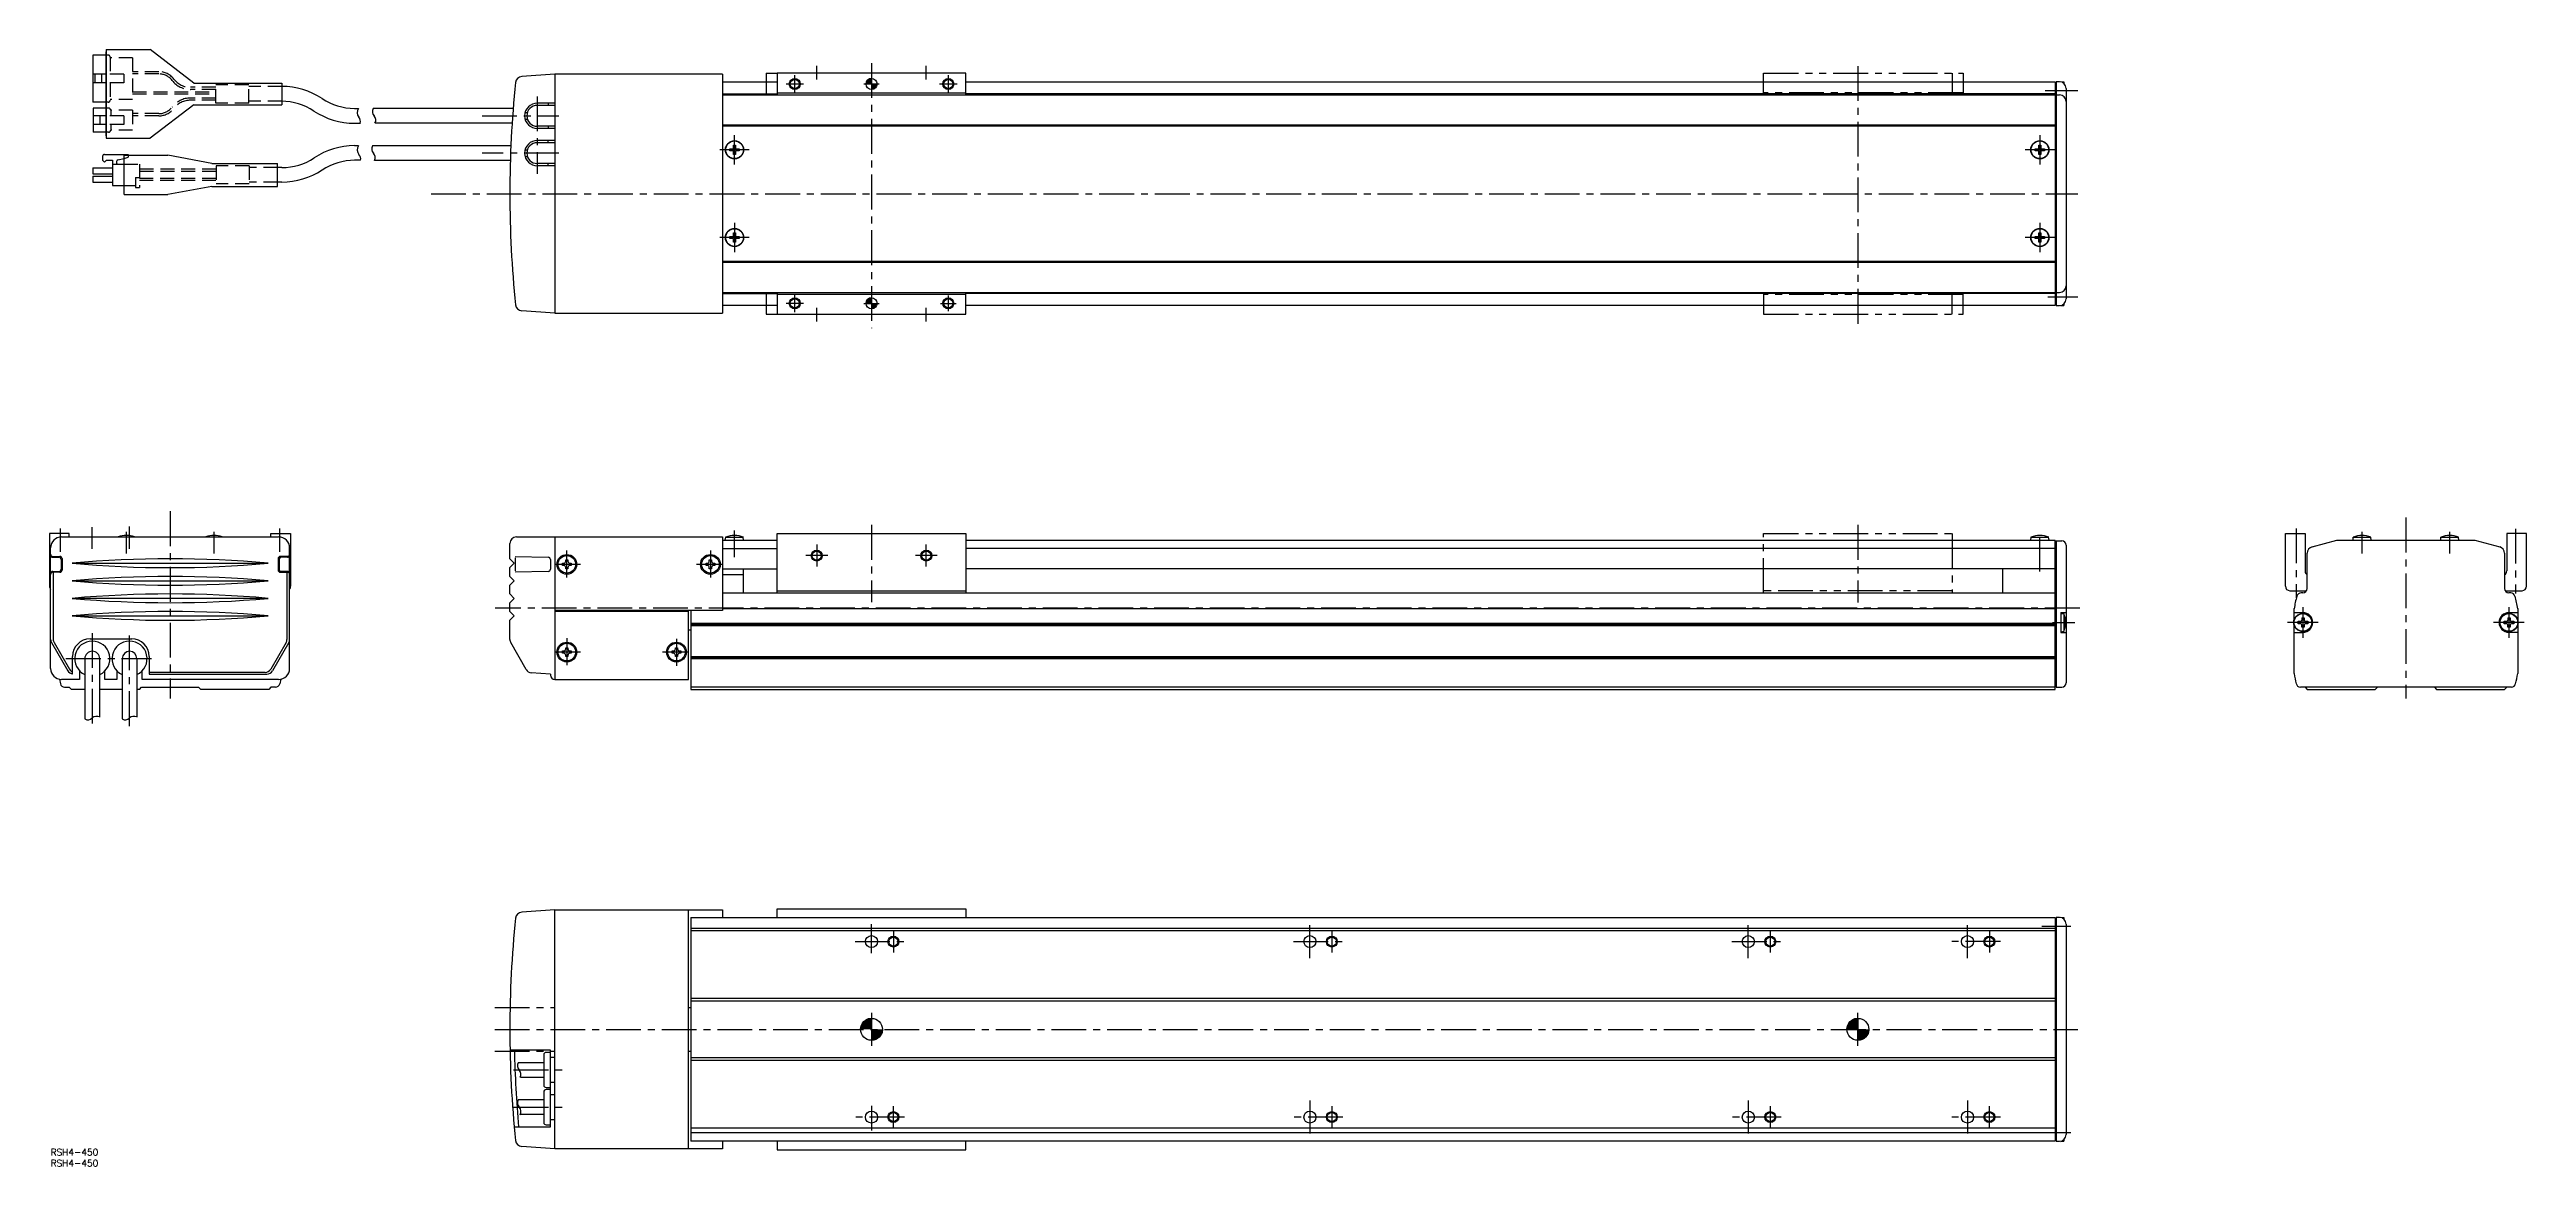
# Model space of a CAD drawing. Extents: x 0 to 1130, y -8 to 501.
import ezdxf

# ---------------------------------------------------------------- set-up
doc = ezdxf.new("R2010")
doc.units = 0
doc.header["$LTSCALE"] = 0.5
for name, pattern in [('CENTER', [50.8, 31.75, -6.35, 6.35, -6.35]), ('DASHED', [19.05, 12.7, -6.35]), ('PHANTOM', [63.5, 31.75, -6.35, 6.35, -6.35, 6.35, -6.35])]:
    doc.linetypes.add(name, pattern=pattern)
for name, color, linetype in [('MSM_CENTER', 1, 'CENTER'), ('MSM_CONTINUOUS', 7, 'CONTINUOUS'), ('MSM_DASHED', 4, 'DASHED'), ('MSM_IMAGINARY', 6, 'PHANTOM'), ('MSM_NARROW', 5, 'CONTINUOUS'), ('MSM_PART_NUMBER', 7, 'CONTINUOUS')]:
    doc.layers.add(name, color=color, linetype=linetype)
doc.styles.get("Standard").update_dxf_attribs({"font": 'txt.shx', "height": 3, "bigfont": 'bigfont.shx'})

# ---------------------------------------------------------------- blocks, each defined once
blk = doc.blocks.new('*U1')
at = {"layer": 'MSM_PART_NUMBER'}
blk.add_text('RSH4-450', height=3, dxfattribs=at).set_placement((0, -3))
blk = doc.blocks.new('*U2')
at = {"layer": 'MSM_PART_NUMBER'}
blk.add_text('RSH4-450', height=3, dxfattribs=at).set_placement((0, -8))
blk = doc.blocks.new('*U10')
at = {"layer": 'MSM_CONTINUOUS', "linetype": 'CONTINUOUS'}
for p, q in [((372.2, 486.5), (372, 485.5)), ((372.7, 487.3), (372.2, 486.5)), ((373.5, 487.8), (372.7, 487.3)), ((374.5, 488), (373.5, 487.8)), ((374.5, 487.8), (374.5, 488)), ((374.5, 487.8), (374.5, 487.3)), ((374.5, 487.3), (374.5, 486.5)), ((374.5, 486.5), (374.5, 485.5)), ((374.5, 485.5), (374.5, 484.5)), ((374.5, 484.5), (374.5, 483.7)), ((374.5, 483.7), (374.5, 483.2)), ((375.5, 483.2), (374.5, 483)), ((374.5, 483), (374.5, 483.2)), ((376.3, 483.7), (375.5, 483.2)), ((376.8, 484.5), (376.3, 483.7)), ((377, 485.5), (376.8, 484.5))]:
    blk.add_line(p, q, dxfattribs=at)
for points in [[(372.2, 486.5), (372, 485.5), (374.5, 485.5)], [(372.7, 487.3), (372.2, 486.5), (374.5, 486.5)], [(373.5, 487.8), (372.7, 487.3), (374.5, 487.3)], [(374.5, 488), (373.5, 487.8), (374.5, 487.8)], [(374.5, 485.5), (374.5, 484.5), (376.8, 484.5)], [(374.5, 484.5), (374.5, 483.7), (376.3, 483.7)], [(374.5, 483.7), (374.5, 483.2), (375.5, 483.2)]]:
    blk.add_solid(points, dxfattribs=at)
at = {"layer": 'MSM_CONTINUOUS', "linetype": 'CONTINUOUS', "extrusion": (0, 0, -1)}
for points in [[(-372.2, 486.5), (-374.5, 486.5), (-374.5, 485.5)], [(-372.7, 487.3), (-374.5, 487.3), (-374.5, 486.5)], [(-373.5, 487.8), (-374.5, 487.8), (-374.5, 487.3)], [(-374.5, 485.5), (-377, 485.5), (-376.8, 484.5)], [(-374.5, 484.5), (-376.8, 484.5), (-376.3, 483.7)], [(-374.5, 483.7), (-376.3, 483.7), (-375.5, 483.2)], [(-374.5, 483.2), (-375.5, 483.2), (-374.5, 483)]]:
    blk.add_solid(points, dxfattribs=at)
blk = doc.blocks.new('*U11')
at = {"layer": 'MSM_CONTINUOUS', "linetype": 'CONTINUOUS'}
for p, q in [((372.2, 386.5), (372, 385.5)), ((372.7, 387.3), (372.2, 386.5)), ((373.5, 387.8), (372.7, 387.3)), ((374.5, 388), (373.5, 387.8)), ((374.5, 387.8), (374.5, 388)), ((374.5, 387.8), (374.5, 387.3)), ((374.5, 387.3), (374.5, 386.5)), ((374.5, 386.5), (374.5, 385.5)), ((374.5, 385.5), (374.5, 384.5)), ((374.5, 384.5), (374.5, 383.7)), ((376.8, 384.5), (376.3, 383.7)), ((377, 385.5), (376.8, 384.5)), ((374.5, 383.7), (374.5, 383.2)), ((375.5, 383.2), (374.5, 383)), ((374.5, 383), (374.5, 383.2)), ((376.3, 383.7), (375.5, 383.2))]:
    blk.add_line(p, q, dxfattribs=at)
for points in [[(372.2, 386.5), (372, 385.5), (374.5, 385.5)], [(372.7, 387.3), (372.2, 386.5), (374.5, 386.5)], [(373.5, 387.8), (372.7, 387.3), (374.5, 387.3)], [(374.5, 388), (373.5, 387.8), (374.5, 387.8)], [(374.5, 385.5), (374.5, 384.5), (376.8, 384.5)], [(374.5, 384.5), (374.5, 383.7), (376.3, 383.7)], [(374.5, 383.7), (374.5, 383.2), (375.5, 383.2)]]:
    blk.add_solid(points, dxfattribs=at)
at = {"layer": 'MSM_CONTINUOUS', "linetype": 'CONTINUOUS', "extrusion": (0, 0, -1)}
for points in [[(-372.2, 386.5), (-374.5, 386.5), (-374.5, 385.5)], [(-372.7, 387.3), (-374.5, 387.3), (-374.5, 386.5)], [(-373.5, 387.8), (-374.5, 387.8), (-374.5, 387.3)], [(-374.5, 385.5), (-377, 385.5), (-376.8, 384.5)], [(-374.5, 384.5), (-376.8, 384.5), (-376.3, 383.7)], [(-374.5, 383.7), (-376.3, 383.7), (-375.5, 383.2)], [(-374.5, 383.2), (-375.5, 383.2), (-374.5, 383)]]:
    blk.add_solid(points, dxfattribs=at)
blk = doc.blocks.new('*U12')
at = {"layer": 'MSM_CONTINUOUS', "linetype": 'CONTINUOUS'}
for p, q in [((370.5, 57.4), (369.7, 56)), ((371.6, 58.5), (370.5, 57.4)), ((373, 59.3), (371.6, 58.5)), ((374.5, 59.5), (373, 59.3)), ((374.5, 59.3), (374.5, 59.5)), ((374.5, 59.3), (374.5, 58.5)), ((374.5, 58.5), (374.5, 57.4)), ((374.5, 57.4), (374.5, 56)), ((369.7, 56), (369.5, 54.5)), ((374.5, 56), (374.5, 54.5)), ((374.5, 54.5), (374.5, 53)), ((374.5, 53), (374.5, 51.6)), ((374.5, 51.6), (374.5, 50.5)), ((374.5, 50.5), (374.5, 49.7)), ((376, 49.7), (374.5, 49.5)), ((374.5, 49.5), (374.5, 49.7)), ((377.4, 50.5), (376, 49.7)), ((378.5, 51.6), (377.4, 50.5)), ((379.3, 53), (378.5, 51.6)), ((379.5, 54.5), (379.3, 53))]:
    blk.add_line(p, q, dxfattribs=at)
for points in [[(370.5, 57.4), (369.7, 56), (374.5, 56)], [(371.6, 58.5), (370.5, 57.4), (374.5, 57.4)], [(373, 59.3), (371.6, 58.5), (374.5, 58.5)], [(374.5, 59.5), (373, 59.3), (374.5, 59.3)], [(369.7, 56), (369.5, 54.5), (374.5, 54.5)], [(374.5, 54.5), (374.5, 53), (379.3, 53)], [(374.5, 53), (374.5, 51.6), (378.5, 51.6)], [(374.5, 51.6), (374.5, 50.5), (377.4, 50.5)], [(374.5, 50.5), (374.5, 49.7), (376, 49.7)]]:
    blk.add_solid(points, dxfattribs=at)
at = {"layer": 'MSM_CONTINUOUS', "linetype": 'CONTINUOUS', "extrusion": (0, 0, -1)}
for points in [[(-370.5, 57.4), (-374.5, 57.4), (-374.5, 56)], [(-371.6, 58.5), (-374.5, 58.5), (-374.5, 57.4)], [(-373, 59.3), (-374.5, 59.3), (-374.5, 58.5)], [(-369.7, 56), (-374.5, 56), (-374.5, 54.5)], [(-374.5, 54.5), (-379.5, 54.5), (-379.3, 53)], [(-374.5, 53), (-379.3, 53), (-378.5, 51.6)], [(-374.5, 51.6), (-378.5, 51.6), (-377.4, 50.5)], [(-374.5, 50.5), (-377.4, 50.5), (-376, 49.7)], [(-374.5, 49.7), (-376, 49.7), (-374.5, 49.5)]]:
    blk.add_solid(points, dxfattribs=at)
blk = doc.blocks.new('*U13')
at = {"layer": 'MSM_CONTINUOUS', "linetype": 'CONTINUOUS'}
for p, q in [((820.5, 57.4), (819.7, 56)), ((821.6, 58.5), (820.5, 57.4)), ((823, 59.3), (821.6, 58.5)), ((824.5, 59.5), (823, 59.3)), ((824.5, 59.3), (824.5, 59.5)), ((824.5, 59.3), (824.5, 58.5)), ((824.5, 58.5), (824.5, 57.4)), ((824.5, 57.4), (824.5, 56)), ((819.7, 56), (819.5, 54.5)), ((824.5, 56), (824.5, 54.5)), ((824.5, 54.5), (824.5, 53)), ((824.5, 53), (824.5, 51.6)), ((824.5, 51.6), (824.5, 50.5)), ((824.5, 50.5), (824.5, 49.7)), ((826, 49.7), (824.5, 49.5)), ((824.5, 49.5), (824.5, 49.7)), ((827.4, 50.5), (826, 49.7)), ((828.5, 51.6), (827.4, 50.5)), ((829.3, 53), (828.5, 51.6)), ((829.5, 54.5), (829.3, 53))]:
    blk.add_line(p, q, dxfattribs=at)
for points in [[(820.5, 57.4), (819.7, 56), (824.5, 56)], [(821.6, 58.5), (820.5, 57.4), (824.5, 57.4)], [(823, 59.3), (821.6, 58.5), (824.5, 58.5)], [(824.5, 59.5), (823, 59.3), (824.5, 59.3)], [(819.7, 56), (819.5, 54.5), (824.5, 54.5)], [(824.5, 54.5), (824.5, 53), (829.3, 53)], [(824.5, 53), (824.5, 51.6), (828.5, 51.6)], [(824.5, 51.6), (824.5, 50.5), (827.4, 50.5)], [(824.5, 50.5), (824.5, 49.7), (826, 49.7)]]:
    blk.add_solid(points, dxfattribs=at)
at = {"layer": 'MSM_CONTINUOUS', "linetype": 'CONTINUOUS', "extrusion": (0, 0, -1)}
for points in [[(-820.5, 57.4), (-824.5, 57.4), (-824.5, 56)], [(-821.6, 58.5), (-824.5, 58.5), (-824.5, 57.4)], [(-823, 59.3), (-824.5, 59.3), (-824.5, 58.5)], [(-819.7, 56), (-824.5, 56), (-824.5, 54.5)], [(-824.5, 54.5), (-829.5, 54.5), (-829.3, 53)], [(-824.5, 53), (-829.3, 53), (-828.5, 51.6)], [(-824.5, 51.6), (-828.5, 51.6), (-827.4, 50.5)], [(-824.5, 50.5), (-827.4, 50.5), (-826, 49.7)], [(-824.5, 49.7), (-826, 49.7), (-824.5, 49.5)]]:
    blk.add_solid(points, dxfattribs=at)

msp = doc.modelspace()

# ---------------------------------------------------------------- linework, layer by layer
at = {"layer": 'MSM_CENTER'}
for p, q in [((339.5, 481.5), (339.5, 489.5)), ((349.5, 487.5), (349.5, 493.8)), ((374.5, 495), (374.5, 374.2)), ((399.5, 487.5), (399.5, 493.8)), ((409.5, 489.5), (409.5, 481.5)), ((824.5, 493.7), (824.5, 374.2)), ((222, 479.8), (222, 444.6)), ((343.5, 485.5), (335.5, 485.5)), ((378, 485.5), (371, 485.5)), ((413.5, 485.5), (405.5, 485.5)), ((910, 482.5), (924.9, 482.5)), ((196.8, 471), (231.9, 471)), ((231.9, 454), (196.8, 454)), ((318.7, 455.5), (305.3, 455.5)), ((312, 448.8), (312, 462.2)), ((914.2, 455.5), (900.8, 455.5)), ((907.5, 462.2), (907.5, 448.8)), ((173.6, 435.5), (924.9, 435.5)), ((312, 422.2), (312, 408.8)), ((907.5, 422.2), (907.5, 408.8)), ((318.7, 415.5), (305.3, 415.5)), ((914.2, 415.5), (900.8, 415.5)), ((343.5, 385.5), (335.5, 385.5)), ((339.5, 381.5), (339.5, 389.5)), ((371, 385.5), (378, 385.5)), ((406, 385.5), (413.1, 385.5)), ((409.5, 389), (409.5, 381.9)), ((911.1, 388.5), (924.9, 388.5)), ((349.5, 377.2), (349.5, 383.5)), ((399.5, 377.2), (399.5, 383.5)), ((4.5, 272.2), (4.5, 282.8)), ((19, 273.6), (19, 283.5)), ((36, 273.6), (36, 283.7)), ((54.5, 290.7), (54.5, 205.3)), ((104.5, 272.2), (104.5, 282.8)), ((374.5, 284.5), (374.5, 249.2)), ((824.5, 284.5), (824.5, 249.1)), ((1024.5, 282.9), (1024.5, 251.3)), ((1074.5, 287.8), (1074.5, 205.3)), ((1124.5, 282.7), (1124.5, 253.2)), ((235.5, 260.5), (235.5, 272.8)), ((301, 272.8), (301, 260.5)), ((312, 269.7), (312, 281.9)), ((349.5, 275.5), (349.5, 265.5)), ((399.5, 265.5), (399.5, 275.5)), ((907.5, 263.2), (907.5, 279.4)), ((1054.5, 271.4), (1054.5, 281.4)), ((1094.5, 271.4), (1094.5, 281.4)), ((241.8, 266.5), (229.9, 266.5)), ((306.6, 266.5), (294.7, 266.5)), ((354.5, 270.5), (344.5, 270.5)), ((404.5, 270.5), (394.5, 270.5)), ((925.7, 246.5), (202.8, 246.5)), ((913.3, 240), (923.5, 240)), ((1034.5, 240), (1020.5, 240)), ((1027.5, 247), (1027.5, 233)), ((1128.5, 240), (1114.5, 240)), ((1121.5, 247), (1121.5, 233)), ((19, 235.2), (19, 192.8)), ((36, 192.8), (36, 235.2)), ((241.8, 226.5), (229.9, 226.5)), ((235.5, 232.8), (235.5, 220.5)), ((291.1, 226.5), (279.2, 226.5)), ((285.5, 232.5), (285.5, 220.2)), ((7, 223.5), (46, 223.5)), ((374.5, 89.3), (374.5, 102.4)), ((574.5, 87), (574.5, 102)), ((774.5, 87), (774.5, 102)), ((874.5, 87), (874.5, 102)), ((367, 94.5), (389.5, 94.5)), ((384.5, 99.5), (384.5, 89.5)), ((567, 94.5), (589.5, 94.5)), ((584.5, 99.5), (584.5, 89.5)), ((767, 94.5), (789.5, 94.5)), ((784.5, 99.5), (784.5, 89.5)), ((889.5, 94.5), (867, 94.5)), ((884.5, 99.5), (884.5, 89.5)), ((908.4, 101.5), (921.6, 101.5)), ((202.6, 64.5), (230, 64.5)), ((374.5, 62), (374.5, 47)), ((824.5, 47), (824.5, 62)), ((202.6, 54.5), (924.9, 54.5)), ((202.6, 44.5), (230, 44.5)), ((211.2, 36), (234.9, 36)), ((211.2, 19), (234.9, 19)), ((389.5, 14.5), (367, 14.5)), ((374.5, 19.7), (374.5, 8.4)), ((384.5, 9.5), (384.5, 19.5)), ((589.5, 14.5), (567, 14.5)), ((574.5, 22), (574.5, 7)), ((584.5, 19.5), (584.5, 9.5)), ((789.5, 14.5), (767, 14.5)), ((774.5, 22), (774.5, 7)), ((784.5, 19.5), (784.5, 9.5)), ((889.5, 14.5), (867, 14.5)), ((874.5, 22), (874.5, 7)), ((884.5, 9.5), (884.5, 19.5)), ((908.4, 7.5), (921.6, 7.5))]:
    msp.add_line(p, q, dxfattribs=at)
at = {"layer": 'MSM_CONTINUOUS'}
for p, q in [((25.4, 498.7), (19.2, 498.7)), ((19.2, 498.7), (19.2, 477.2)), ((25.4, 501.2), (45.4, 501.2)), ((25.4, 501.2), (25.4, 460.8)), ((25.4, 461.8), (25.4, 500.2)), ((65.4, 485.9), (45.4, 501.2)), ((25.4, 490), (19.2, 490)), ((25.4, 486), (19.2, 486)), ((20.2, 490), (20.2, 486)), ((23.2, 490), (23.2, 486)), ((65.4, 485.9), (105.4, 485.9)), ((105.4, 485.9), (105.4, 476)), ((230, 490), (214.9, 488.9)), ((306.5, 490), (230, 490)), ((230, 490), (230, 381)), ((306.5, 490), (306.5, 381)), ((306.5, 486.5), (331.5, 486.5)), ((417.5, 490.5), (331.5, 490.5)), ((331.5, 490.5), (331.5, 480.5)), ((417.5, 480.5), (417.5, 490.5)), ((417.5, 486.5), (914.5, 486.5)), ((914.5, 486.5), (914.5, 384.5)), ((914.5, 486), (915, 486)), ((916.5, 486.5), (915, 486.5)), ((915, 486.5), (915, 384.5)), ((917, 486.6), (918.4, 486.5)), ((917, 486.6), (917, 486.5)), ((918.4, 486.5), (918.4, 485.8)), ((25.4, 477.2), (19.2, 477.2)), ((65.4, 476), (45.4, 460.8)), ((65.4, 476), (105.4, 476)), ((230, 476.7), (222, 476.7)), ((230, 475.7), (222, 475.7)), ((227, 476.7), (227, 475.7)), ((306.5, 481), (331.5, 481)), ((306.5, 480.5), (914.5, 480.5)), ((331.5, 481.5), (417.5, 481.5)), ((914.5, 481), (417.5, 481)), ((915, 480), (914.5, 480)), ((915, 480.5), (916.5, 480.5)), ((919.5, 483.5), (919.5, 387.5)), ((19.4, 474.5), (19.4, 463.5)), ((25.4, 474.5), (19.4, 474.5)), ((25.4, 471), (19.4, 471)), ((25.4, 467), (19.4, 467)), ((25.4, 463.5), (19.4, 463.5)), ((22.4, 471), (22.4, 467)), ((138.4, 467.6), (141.3, 467.6)), ((138.6, 474.4), (140.5, 474.4)), ((211.1, 474.4), (147.1, 474.4)), ((210.5, 467.6), (148, 467.6)), ((216.4, 472.5), (217.5, 472.5)), ((216.4, 469.5), (217.5, 469.5)), ((230, 466.2), (222, 466.2)), ((230, 465.2), (222, 465.2)), ((227, 466.2), (227, 465.2)), ((914.5, 466.7), (306.5, 466.7)), ((306.5, 466.5), (914.5, 466.5)), ((23.7, 452.5), (23.7, 450.7)), ((24.6, 453.4), (35.4, 453.4)), ((25.4, 460.8), (45.4, 460.8)), ((33.5, 453), (38.6, 453)), ((33.5, 435.1), (33.5, 453)), ((35.4, 453.4), (35.4, 453)), ((38.6, 453), (53.5, 453)), ((73.5, 449.2), (53.5, 453)), ((140.5, 457.3), (138.7, 457.3)), ((210, 457.3), (146.8, 457.3)), ((216.4, 455.5), (217.5, 455.5)), ((216.4, 452.5), (217.5, 452.5)), ((230, 459.7), (222, 459.7)), ((230, 458.7), (222, 458.7)), ((227, 458.7), (227, 459.7)), ((309.9, 456), (311.5, 456)), ((309.9, 455), (309.9, 456)), ((311.5, 455), (309.9, 455)), ((311.5, 456), (311.5, 457.6)), ((311.5, 457.6), (312.5, 457.6)), ((311.5, 453.4), (311.5, 455)), ((312.5, 453.4), (311.5, 453.4)), ((312.5, 457.6), (312.5, 456)), ((312.5, 456), (314.1, 456)), ((314.1, 455), (312.5, 455)), ((312.5, 455), (312.5, 453.4)), ((314.1, 456), (314.1, 455)), ((905.4, 456), (907, 456)), ((905.4, 455), (905.4, 456)), ((907, 455), (905.4, 455)), ((907, 456), (907, 457.6)), ((907, 457.6), (908, 457.6)), ((907, 453.4), (907, 455)), ((908, 453.4), (907, 453.4)), ((908, 457.6), (908, 456)), ((908, 456), (909.6, 456)), ((909.6, 455), (908, 455)), ((908, 455), (908, 453.4)), ((909.6, 456), (909.6, 455)), ((19.2, 447.3), (19.2, 444.6)), ((19.2, 447.3), (28.2, 447.3)), ((19.2, 444.6), (28.2, 444.6)), ((19.2, 443.5), (28.2, 443.5)), ((19.2, 443.5), (19.2, 440.8)), ((19.2, 440.8), (28.2, 440.8)), ((24.6, 449.8), (23.7, 450.7)), ((24.6, 449.8), (25.5, 450.7)), ((25.5, 450.7), (28.2, 450.7)), ((28.2, 450.7), (28.2, 439.2)), ((28.2, 448.9), (33.5, 448.9)), ((30.7, 450.9), (33.5, 451.6)), ((73.5, 449.2), (103.5, 449.2)), ((103.5, 438.8), (103.5, 449.2)), ((105.5, 447.4), (103.5, 447.4)), ((105.5, 440.8), (103.5, 440.8)), ((141.4, 450.7), (138.7, 450.7)), ((209.7, 450.6), (147.7, 450.6)), ((230, 449.2), (222, 449.2)), ((230, 448.2), (222, 448.2)), ((227, 448.2), (227, 449.2)), ((28.2, 439.2), (33.5, 439.2)), ((33.5, 435.1), (53.5, 435.1)), ((73.5, 438.8), (53.5, 435.1)), ((73.5, 438.8), (103.5, 438.8)), ((309.9, 416), (311.5, 416)), ((309.9, 415), (309.9, 416)), ((311.5, 415), (309.9, 415)), ((311.5, 416), (311.5, 417.6)), ((311.5, 417.6), (312.5, 417.6)), ((311.5, 413.4), (311.5, 415)), ((312.5, 413.4), (311.5, 413.4)), ((312.5, 417.6), (312.5, 416)), ((312.5, 416), (314.1, 416)), ((314.1, 415), (312.5, 415)), ((312.5, 415), (312.5, 413.4)), ((314.1, 416), (314.1, 415)), ((905.4, 416), (907, 416)), ((905.4, 415), (905.4, 416)), ((907, 415), (905.4, 415)), ((907, 416), (907, 417.6)), ((907, 417.6), (908, 417.6)), ((907, 413.4), (907, 415)), ((908, 413.4), (907, 413.4)), ((908, 417.6), (908, 416)), ((908, 416), (909.6, 416)), ((909.6, 415), (908, 415)), ((908, 415), (908, 413.4)), ((909.6, 416), (909.6, 415)), ((914.5, 404.5), (306.5, 404.5)), ((306.5, 404.3), (914.5, 404.3)), ((306.5, 390.5), (914.5, 390.5)), ((306.5, 390), (331.5, 390)), ((331.5, 384.5), (306.5, 384.5)), ((331.5, 390.5), (331.5, 380.5)), ((417.5, 389.5), (331.5, 389.5)), ((417.5, 380.5), (417.5, 390.5)), ((914.5, 390), (417.5, 390)), ((914.5, 384.5), (417.5, 384.5)), ((915, 391), (914.5, 391)), ((915, 385), (914.5, 385)), ((915, 390.5), (916.5, 390.5)), ((915, 384.5), (916.5, 384.5)), ((917, 384.3), (918.4, 384.5)), ((917, 384.5), (917, 384.3)), ((918.4, 385.2), (918.4, 384.5)), ((230, 381), (214.9, 382.1)), ((230, 381), (306.5, 381)), ((331.5, 380.5), (417.5, 380.5)), ((8.5, 280.5), (-0.5, 280.5)), ((-0.5, 280.5), (-0.5, 256.5)), ((0, 219), (0, 274)), ((5, 279), (104, 279)), ((8.5, 279), (8.5, 280.5)), ((100.5, 279), (100.5, 280.5)), ((100.5, 280.5), (109.5, 280.5)), ((109, 219), (109, 274)), ((109.5, 280.5), (109.5, 256.5)), ((209.5, 269), (209.5, 276)), ((212.5, 279), (306.5, 279)), ((230, 279), (230, 214)), ((306.5, 279), (306.5, 245.5)), ((306.5, 277.5), (331.5, 277.5)), ((306.5, 273.8), (331.5, 273.8)), ((307.8, 277.5), (308, 278.9)), ((308, 278.9), (316, 278.9)), ((316.1, 277.5), (316, 278.9)), ((331.5, 253.5), (331.5, 280.5)), ((331.5, 280.5), (417.5, 280.5)), ((417.5, 280.5), (417.5, 253.5)), ((417.5, 277.5), (914.5, 277.5)), ((914.5, 273.8), (417.5, 273.8)), ((903.4, 277.5), (903.5, 278.9)), ((903.5, 278.9), (911.5, 278.9)), ((911.7, 277.5), (911.5, 278.9)), ((914.5, 209.5), (914.5, 277.5)), ((914.5, 276.7), (915, 276.7)), ((915, 277.2), (915, 210.5)), ((915, 277.2), (917.5, 277.2)), ((919.5, 275.2), (919.5, 212.5)), ((1019.5, 256.5), (1019.5, 280.5)), ((1019.5, 280.5), (1028.5, 280.5)), ((1028.5, 280.5), (1028.5, 263.5)), ((1029.5, 255.5), (1029.5, 271.6)), ((1031.7, 274.5), (1043, 277.5)), ((1043, 277.5), (1106, 277.5)), ((1050.4, 277.5), (1050.5, 278.9)), ((1050.5, 278.9), (1058.5, 278.9)), ((1058.7, 277.5), (1058.5, 278.9)), ((1090.4, 277.5), (1090.5, 278.9)), ((1090.5, 278.9), (1098.5, 278.9)), ((1098.7, 277.5), (1098.5, 278.9)), ((1106, 277.5), (1117.3, 274.5)), ((1119.5, 271.6), (1119.5, 255.5)), ((1129.5, 280.5), (1120.5, 280.5)), ((1120.5, 280.5), (1120.5, 263.5)), ((1129.5, 256.5), (1129.5, 280.5)), ((1, 270.1), (4.2, 270.1)), ((1, 269.7), (3.8, 269.7)), ((1, 263.3), (3.8, 263.3)), ((4.2, 262.9), (1, 262.9)), ((1.2, 262.9), (1.2, 232.3)), ((4.8, 268.7), (4.8, 264.3)), ((5.2, 269.1), (5.2, 263.9)), ((9.8, 267), (99.2, 267)), ((103.8, 269.1), (103.8, 263.9)), ((104.2, 268.7), (104.2, 264.3)), ((108, 270.1), (104.8, 270.1)), ((104.8, 262.9), (108, 262.9)), ((108, 269.7), (105.2, 269.7)), ((108, 263.3), (105.2, 263.3)), ((107.8, 262.9), (107.8, 232.3)), ((211.5, 267), (209.5, 269)), ((209.5, 265), (211.5, 267)), ((209.5, 261), (209.5, 265)), ((211.5, 259), (209.5, 261)), ((211.9, 270.1), (227, 269.7)), ((227, 263.3), (211.9, 262.9)), ((228, 268.7), (228, 264.3)), ((233.5, 266), (233.5, 267)), ((233.5, 267), (234, 267)), ((234, 266), (233.5, 266)), ((235, 268), (235, 268.5)), ((235, 268.5), (236, 268.5)), ((235, 264.5), (235, 265)), ((236, 264.5), (235, 264.5)), ((236, 268.5), (236, 268)), ((236, 265), (236, 264.5)), ((237, 267), (237.5, 267)), ((237.5, 266), (237, 266)), ((237.5, 267), (237.5, 266)), ((299, 266), (299, 267)), ((299, 267), (299.5, 267)), ((299.5, 266), (299, 266)), ((300.5, 268), (300.5, 268.5)), ((300.5, 268.5), (301.5, 268.5)), ((300.5, 264.5), (300.5, 265)), ((301.5, 264.5), (300.5, 264.5)), ((301.5, 268.5), (301.5, 268)), ((301.5, 265), (301.5, 264.5)), ((302.5, 267), (303, 267)), ((303, 266), (302.5, 266)), ((303, 267), (303, 266)), ((306.5, 264.5), (331.5, 264.5)), ((306.5, 261.9), (316, 261.9)), ((316, 264.5), (316, 253.5)), ((914.5, 264.5), (417.5, 264.5)), ((890.5, 264.5), (890.5, 253.5)), ((9.8, 259), (99.2, 259)), ((99.2, 251), (9.8, 251)), ((209.5, 257), (211.5, 259)), ((209.5, 253), (209.5, 257)), ((211.5, 251), (209.5, 253)), ((209.5, 249), (211.5, 251)), ((209.5, 245), (209.5, 249)), ((306.5, 253.5), (914.5, 253.5)), ((331.5, 254.5), (417.5, 254.5)), ((1021.5, 254.5), (1029.2, 254.5)), ((1027.5, 253.5), (1026.7, 253.5)), ((1119.8, 254.5), (1127.5, 254.5)), ((1122.3, 253.5), (1121.5, 253.5)), ((9.8, 243), (99.2, 243)), ((211.5, 243), (209.5, 245)), ((209.5, 241), (211.5, 243)), ((209.5, 232.3), (209.5, 241)), ((306.5, 245.5), (230, 245.5)), ((291, 245), (230, 245)), ((291, 214), (291, 245.5)), ((292, 245.5), (292, 209.5)), ((914.5, 239.5), (292, 239.5)), ((292, 239), (914.5, 239)), ((914.5, 238.5), (292, 238.5)), ((306.5, 246.3), (914.5, 246.3)), ((917, 244.5), (919.5, 244.5)), ((917, 244.5), (917, 235.5)), ((917, 244.1), (918.4, 244)), ((918.4, 244), (918.4, 236)), ((1023.5, 216.7), (1023.5, 246.3)), ((1023.5, 244.5), (1027.5, 244.5)), ((1025.4, 239.4), (1025.4, 240.6)), ((1025.4, 240.6), (1026.5, 240.6)), ((1026.5, 239.4), (1025.4, 239.4)), ((1027, 242.1), (1027, 241.1)), ((1027, 242.1), (1028.1, 242.1)), ((1027, 237.8), (1027, 238.9)), ((1028.1, 237.8), (1027, 237.8)), ((1028.1, 242.1), (1028.1, 241.1)), ((1028.1, 238.9), (1028.1, 237.8)), ((1028.6, 240.6), (1029.7, 240.6)), ((1029.7, 239.4), (1028.6, 239.4)), ((1029.7, 240.6), (1029.7, 239.4)), ((1119.4, 240.6), (1120.5, 240.6)), ((1119.4, 239.4), (1119.4, 240.6)), ((1120.5, 239.4), (1119.4, 239.4)), ((1121, 242.1), (1122.1, 242.1)), ((1121, 242.1), (1121, 241.1)), ((1121, 237.8), (1121, 238.9)), ((1122.1, 237.8), (1121, 237.8)), ((1121.5, 244.5), (1125.5, 244.5)), ((1122.1, 242.1), (1122.1, 241.1)), ((1122.1, 238.9), (1122.1, 237.8)), ((1122.6, 240.6), (1123.7, 240.6)), ((1123.7, 239.4), (1122.6, 239.4)), ((1123.7, 240.6), (1123.7, 239.4)), ((1125.5, 246.3), (1125.5, 216.7)), ((0.4, 230.8), (7.8, 218)), ((1.6, 230.8), (8.6, 218.7)), ((18, 232.5), (37, 232.5)), ((107.4, 230.8), (100.4, 218.7)), ((108.6, 230.8), (101.2, 218)), ((216.9, 218.6), (209.9, 230.8)), ((233.5, 226), (233.5, 227)), ((233.5, 227), (234, 227)), ((235, 228), (235, 228.5)), ((235, 228.5), (236, 228.5)), ((236, 228.5), (236, 228)), ((237, 227), (237.5, 227)), ((237.5, 227), (237.5, 226)), ((283.5, 226), (283.5, 227)), ((283.5, 227), (284, 227)), ((285, 228), (285, 228.5)), ((285, 228.5), (286, 228.5)), ((286, 228.5), (286, 228)), ((287, 227), (287.5, 227)), ((287.5, 227), (287.5, 226)), ((292, 236.5), (291, 236.5)), ((917, 235.8), (918.4, 236)), ((917, 235.5), (919.5, 235.5)), ((1023.5, 235.5), (1027.5, 235.5)), ((1125.5, 235.5), (1121.5, 235.5)), ((10, 216.5), (10, 224.5)), ((13.2, 217.9), (13.2, 214)), ((15.6, 223.5), (15.6, 196)), ((22.4, 196.9), (22.4, 223.5)), ((24.7, 214), (24.7, 217.9)), ((30.2, 217.9), (30.2, 214)), ((32.6, 223.5), (32.6, 196)), ((39.3, 223.5), (39.3, 196.9)), ((41.7, 214), (41.7, 217.9)), ((45, 224.5), (45, 216.5)), ((97.8, 217.2), (45, 217.2)), ((45, 216.5), (98.6, 216.5)), ((228, 216.5), (219.3, 217.1)), ((228, 216.5), (228, 216)), ((234, 226), (233.5, 226)), ((235, 224.5), (235, 225)), ((236, 224.5), (235, 224.5)), ((236, 225), (236, 224.5)), ((237.5, 226), (237, 226)), ((284, 226), (283.5, 226)), ((285, 224.5), (285, 225)), ((286, 224.5), (285, 224.5)), ((286, 225), (286, 224.5)), ((287.5, 226), (287, 226)), ((292, 224.5), (914.5, 224.5)), ((914.5, 224), (292, 224)), ((292, 223.5), (914.5, 223.5)), ((4, 214.1), (4.5, 212)), ((13.2, 214), (5, 214)), ((6.4, 210.5), (8.5, 210.5)), ((8.5, 210.5), (9.5, 209.5)), ((15.6, 209.5), (9.5, 209.5)), ((32.6, 209.5), (22.4, 209.5)), ((30.2, 214), (24.7, 214)), ((40.5, 209.5), (39.4, 209.5)), ((40.5, 209.5), (41.5, 210.5)), ((41.5, 210.5), (67.5, 210.5)), ((104, 214), (41.7, 214)), ((67.5, 210.5), (68.5, 209.5)), ((99.5, 209.5), (68.5, 209.5)), ((100.5, 210.5), (99.5, 209.5)), ((102.6, 210.5), (100.5, 210.5)), ((105, 214.1), (104.5, 212)), ((230, 214), (291, 214)), ((914.5, 210.5), (292, 210.5)), ((292, 209.5), (914.5, 209.5)), ((914.5, 211), (915, 211)), ((915, 210.5), (917.5, 210.5)), ((1122.6, 210.5), (1026.4, 210.5)), ((1028.5, 210.5), (1029.5, 209.5)), ((1029.5, 209.5), (1060.5, 209.5)), ((1060.5, 209.5), (1061.5, 210.5)), ((1087.5, 210.5), (1088.5, 209.5)), ((1088.5, 209.5), (1119.5, 209.5)), ((1119.5, 209.5), (1120.5, 210.5)), ((230, 109), (214.9, 107.9)), ((230, 109), (306.5, 109)), ((230, 0), (230, 109)), ((291, 0), (291, 109)), ((292, 105.5), (914.5, 105.5)), ((292, 105.5), (292, 3.5)), ((306.5, 109), (306.5, 105.5)), ((331.5, 105.5), (331.5, 109.5)), ((331.5, 109.5), (417.5, 109.5)), ((417.5, 109.5), (417.5, 105.5)), ((914.5, 105.5), (914.5, 3.5)), ((915, 105), (914.5, 105)), ((916.5, 105.5), (915, 105.5)), ((915, 105.5), (915, 3.5)), ((917, 105.6), (918.4, 105.5)), ((917, 105.6), (917, 105.5)), ((918.4, 105.5), (918.4, 104.8)), ((919.5, 102.5), (919.5, 6.5)), ((914.5, 100.5), (292, 100.5)), ((292, 99.5), (914.5, 99.5)), ((914.5, 68.5), (292, 68.5)), ((291, 64.5), (292, 64.5)), ((292, 67.5), (914.5, 67.5)), ((228, 45), (209.6, 45)), ((225, 39.3), (213.3, 39.3)), ((225, 43), (225, 29)), ((228, 44), (226, 44)), ((228, 10), (228, 45)), ((230, 41.7), (228, 41.7)), ((291, 44.5), (292, 44.5)), ((914.5, 41.5), (292, 41.5)), ((292, 40.5), (914.5, 40.5)), ((225, 32.6), (214.3, 32.6)), ((225, 26), (225, 12)), ((226, 28), (228, 28)), ((228, 27), (226, 27)), ((230, 30.2), (228, 30.2)), ((230, 24.7), (228, 24.7)), ((225, 22.4), (213.3, 22.4)), ((225, 15.6), (214.2, 15.6)), ((230, 13.2), (228, 13.2)), ((211.5, 10), (228, 10)), ((230, 0), (214.9, 1.1)), ((226, 11), (228, 11)), ((306.5, 0), (230, 0)), ((914.5, 9.5), (292, 9.5)), ((292, 7.5), (914.5, 7.5)), ((914.5, 3.5), (292, 3.5)), ((306.5, 3.5), (306.5, 0)), ((331.5, 3.5), (331.5, -0.5)), ((417.5, -0.5), (417.5, 3.5)), ((915, 4), (914.5, 4)), ((915, 3.5), (916.5, 3.5)), ((917, 3.3), (918.4, 3.5)), ((917, 3.5), (917, 3.3)), ((918.4, 4.2), (918.4, 3.5)), ((331.5, -0.5), (417.5, -0.5))]:
    msp.add_line(p, q, dxfattribs=at)
for centre, radius in [((339.5, 485.5), 2.07), ((374.5, 485.5), 2.5), ((409.5, 485.5), 2.07), ((312, 455.5), 4.15), ((312, 455.5), 4.03), ((907.5, 455.5), 4.15), ((907.5, 455.5), 4.03), ((312, 415.5), 4.15), ((312, 415.5), 4.03), ((907.5, 415.5), 4.15), ((907.5, 415.5), 4.03), ((339.5, 385.5), 2.07), ((374.5, 385.5), 2.5), ((409.5, 385.5), 2.07), ((349.5, 270.5), 2.07), ((399.5, 270.5), 2.07), ((235.5, 266.5), 4.5), ((235.5, 266.5), 4), ((301, 266.5), 4.5), ((301, 266.5), 4), ((1027.5, 240), 4.15), ((1027.5, 240), 4.03), ((1121.5, 240), 4.15), ((1121.5, 240), 4.03), ((235.5, 226.5), 4.5), ((235.5, 226.5), 4), ((285.5, 226.5), 4.5), ((285.5, 226.5), 4), ((374.5, 94.5), 2.75), ((384.5, 94.5), 2.07), ((574.5, 94.5), 2.75), ((584.5, 94.5), 2.07), ((774.5, 94.5), 2.75), ((784.5, 94.5), 2.07), ((874.5, 94.5), 2.75), ((884.5, 94.5), 2.07), ((374.5, 54.5), 5), ((824.5, 54.5), 5), ((374.5, 14.5), 2.75), ((384.5, 14.5), 2.07), ((574.5, 14.5), 2.75), ((584.5, 14.5), 2.07), ((774.5, 14.5), 2.75), ((784.5, 14.5), 2.07), ((874.5, 14.5), 2.75), ((884.5, 14.5), 2.07)]:
    msp.add_circle(centre, radius, dxfattribs=at)
for centre, radius, start, end in [((709.5, 435.5), 500, 174.1741, 185.8259), ((215.1, 485.9), 3, 93.999, 174.1742), ((916.5, 483.5), 3, 0, 90), ((105.4, 451), 33.4, 56.4452, 90.0009), ((105.4, 451), 26.6, 56.4452, 90.0009), ((138.6, 501), 26.6, 236.4452, 270), ((222, 471), 5.75, 90, 270), ((222, 471), 4.75, 90, 270), ((916.5, 477.5), 3, 0, 90), ((138.6, 501), 33.4, 236.4452, 270), ((24.6, 452.5), 0.9, 90, 180), ((138.7, 424.1), 33.3, 89.9996, 123.558), ((222, 454), 5.75, 90, 270), ((222, 454), 4.75, 90, 270), ((31, 449.9), 1.01, 104.3814, 270), ((105.5, 474.1), 26.7, 269.9994, 303.5569), ((105.5, 474.1), 33.3, 270.0016, 303.5562), ((138.7, 424), 26.7, 90.0005, 123.5556), ((215.1, 385.1), 3, 185.8249, 265.9996), ((916.5, 393.5), 3, 270, 0), ((916.5, 387.5), 3, 270, 0), ((5, 274), 5, 90, 180), ((34.5, 269.3), 10.4, 68.8648, 111.1348), ((74.5, 269.3), 10.4, 68.8652, 111.1352), ((104, 274), 5, 0, 90), ((212.5, 276), 3, 90, 180), ((312, 269.1), 10.6, 67.5442, 112.4558), ((907.5, 269.1), 10.6, 67.5442, 112.4558), ((917.5, 275.2), 2, 360, 90), ((1032.5, 271.6), 3, 105.0012, 179.9995), ((1054.5, 269.1), 10.6, 67.5442, 112.4558), ((1094.5, 269.1), 10.6, 67.5442, 112.4558), ((1116.5, 271.6), 3, 0.0006, 74.9985), ((1, 271.1), 1, 180, 270), ((1, 270.7), 1, 180, 270), ((1, 262.3), 1, 90, 180), ((1, 261.9), 1, 90, 180), ((3.8, 268.7), 1, 0, 90), ((3.8, 264.3), 1, 270, 360), ((4.2, 269.1), 1, 0, 90), ((4.2, 263.9), 1, 270, 360), ((54.5, -231), 500, 84.8737, 95.1263), ((54.5, 765), 500, 264.8736, 275.1264), ((54.5, -239), 500, 84.8736, 95.1264), ((104.8, 269.1), 1, 90, 180), ((104.8, 263.9), 1, 180, 270), ((105.2, 268.7), 1, 90, 180), ((105.2, 264.3), 1, 180, 270), ((108, 271.1), 1, 270, 0), ((108, 270.7), 1, 270, 0), ((108, 262.3), 1, 360, 90), ((108, 261.9), 1, 0, 90), ((227, 268.7), 1, 0.0007, 88.4988), ((227, 264.3), 1, 271.4973, 0.0001), ((234, 268), 1, 270, 0), ((234, 265), 1, 360, 90), ((237, 268), 1, 180, 270), ((237, 265), 1, 90, 180), ((299.5, 268), 1, 270, 0), ((299.5, 265), 1, 360, 90), ((302.5, 268), 1, 180, 270), ((302.5, 265), 1, 90, 180), ((1030.5, 263.5), 2, 180, 240), ((1118.5, 263.5), 2, 300, 0), ((1.5, 256.5), 2, 180.0142, 221.402), ((54.5, 757), 500, 264.8736, 275.1264), ((54.5, -247), 500, 84.8736, 95.1264), ((54.5, 749), 500, 264.8736, 275.1264), ((107.5, 256.5), 2, 318.598, 359.9858), ((1021.5, 256.5), 2, 180, 270), ((1092.5, 234.5), 70, 165.522, 170.3039), ((1026.7, 251.5), 2, 90, 165.5225), ((1027.5, 255.5), 2, 270, 0), ((1121.5, 255.5), 2, 180, 270), ((1122.3, 251.5), 2, 14.4784, 89.9996), ((1056.5, 234.5), 70, 9.6963, 14.4775), ((1127.5, 256.5), 2, 270, 360), ((54.5, -255), 500, 84.8736, 95.1264), ((54.5, 741), 500, 264.8736, 275.1264), ((908.6, 240), 10.6, 337.5442, 22.4558), ((1026.5, 241.1), 0.5, 270, 360), ((1026.5, 238.9), 0.5, 0, 90), ((1027.5, 240), 4.5, 270, 90), ((1028.6, 241.1), 0.5, 180, 270), ((1028.6, 238.9), 0.5, 90, 180), ((1121.5, 240), 4.5, 90, 270), ((1120.5, 241.1), 0.5, 270, 360), ((1120.5, 238.9), 0.5, 0, 90), ((1122.6, 241.1), 0.5, 180, 270), ((1122.6, 238.9), 0.5, 90, 180), ((3, 232.3), 3, 180, 210), ((4.2, 232.3), 3, 180, 210), ((18, 224.5), 8, 90, 180), ((19, 223.5), 8, 295.1507, 244.8511), ((19, 223.5), 3.4, 0, 180), ((36, 223.5), 8, 295.1489, 244.8511), ((36, 223.5), 3.35, 0, 180), ((37, 224.5), 8, 0, 90), ((104.8, 232.3), 3, 330, 0), ((106, 232.3), 3, 330, 360), ((212.5, 232.3), 3, 180.0005, 209.9979), ((234, 228), 1, 270, 0), ((237, 228), 1, 180, 270), ((284, 228), 1, 270, 0), ((287, 228), 1, 180, 270), ((5, 219), 5, 180, 270), ((10.4, 219.5), 3, 209.9994, 262.4858), ((11.2, 220.2), 3, 210, 246.2472), ((97.8, 220.2), 3, 270, 330), ((98.6, 219.5), 3, 269.9992, 330.0018), ((104, 219), 5, 270, 0), ((219.5, 220.1), 3, 210.0016, 265.9984), ((230, 216), 2, 180.0015, 269.9985), ((234, 225), 1, 360, 90), ((237, 225), 1, 90, 180), ((284, 225), 1, 360, 90), ((287, 225), 1, 90, 180), ((1092.5, 228.5), 70, 189.6963, 193.609), ((1056.5, 228.5), 70, 346.3901, 350.304), ((6.4, 212.5), 2, 193.6101, 269.9994), ((102.6, 212.5), 2, 270.0006, 346.3899), ((917.5, 212.5), 2, 270, 0), ((1026.4, 212.5), 2, 189.8287, 269.9994), ((1122.6, 212.5), 2, 270, 350.3013), ((709.5, 54.5), 500, 174.1741, 185.8259), ((215.1, 104.9), 3, 94.0002, 174.1741), ((916.5, 102.5), 3, 0, 90), ((709.5, 54.5), 498, 181.0931, 185.1266), ((226, 43), 1, 90, 180), ((226, 29), 1, 180, 270), ((226, 26), 1, 90, 180), ((226, 12), 1, 180, 270), ((215.1, 4.1), 3, 185.8251, 266.0004), ((916.5, 6.5), 3, 270, 0)]:
    msp.add_arc(centre, radius, start, end, dxfattribs=at)
at = {"layer": 'MSM_DASHED'}
for p, q in [((26.2, 498.7), (25.4, 498.7)), ((27.2, 497.7), (27.2, 490)), ((37.4, 497.5), (27.2, 497.5)), ((37.4, 497.5), (37.4, 478.5)), ((33.4, 490), (25.4, 490)), ((33.4, 486), (25.4, 486)), ((27.2, 486), (27.2, 478.2)), ((33.4, 490), (33.4, 486)), ((49.4, 491.1), (37.4, 491.1)), ((49.4, 490.1), (37.4, 490.1)), ((26.2, 477.2), (25.4, 477.2)), ((37.4, 478.5), (27.2, 478.5)), ((37.4, 482), (75.4, 482)), ((37.4, 481), (75.4, 481)), ((75.4, 484), (63.8, 484)), ((75.4, 483), (63.8, 483)), ((75.4, 479.1), (63.8, 479.1)), ((75.4, 478.1), (63.8, 478.1)), ((90.4, 485.1), (75.4, 485.1)), ((75.4, 476.8), (75.4, 485.1)), ((90.4, 476.8), (75.4, 476.8)), ((90.4, 476.8), (90.4, 485.1)), ((105.4, 484.4), (90.4, 484.4)), ((105.4, 477.6), (90.4, 477.6)), ((26.4, 474.5), (25.4, 474.5)), ((33.4, 471), (25.4, 471)), ((33.4, 467), (25.4, 467)), ((26.4, 463.5), (25.4, 463.5)), ((27.4, 473.5), (27.4, 471)), ((27.4, 467), (27.4, 464.5)), ((37.4, 464.5), (27.4, 464.5)), ((37.4, 473.5), (27.7, 473.5)), ((33.4, 471), (33.4, 467)), ((37.4, 473.5), (37.4, 464.5)), ((49.4, 472), (37.4, 472)), ((49.4, 471), (37.4, 471)), ((33.5, 451.6), (35.4, 452.1)), ((35.4, 453), (35.4, 452.1)), ((33.5, 448.9), (40.5, 448.9)), ((38.7, 442.8), (40.5, 442.8)), ((38.7, 442.8), (38.7, 438.3)), ((40.5, 448.9), (40.5, 438.3)), ((75.5, 446.6), (40.5, 446.6)), ((75.5, 445.6), (40.5, 445.6)), ((40.5, 442.6), (75.5, 442.6)), ((40.5, 441.6), (75.5, 441.6)), ((75.5, 448.2), (75.5, 440)), ((90.5, 448.2), (75.5, 448.2)), ((90.5, 448.2), (90.5, 440)), ((103.5, 447.4), (90.5, 447.4)), ((103.5, 440.8), (90.5, 440.8)), ((33.5, 439.2), (38.7, 439.2)), ((38.7, 438.3), (40.5, 438.3)), ((90.5, 440), (75.5, 440))]:
    msp.add_line(p, q, dxfattribs=at)
for centre, radius, start, end in [((26.2, 497.7), 1, 0.0017, 90.0017), ((49.4, 482.6), 8.5, 37.2706, 90.0017), ((49.4, 482.6), 7.5, 37.2706, 90.0017), ((63.8, 493.5), 10.5, 217.2706, 270.0017), ((63.8, 493.5), 9.5, 217.2706, 270.0017), ((26.2, 478.2), 1, 270.0017, 0.0017), ((49.4, 479.5), 7.5, 270.0017, 322.7329), ((63.8, 468.6), 10.5, 90.0017, 142.7329), ((63.8, 468.6), 9.5, 90.0017, 142.7329), ((26.4, 473.5), 1, 0.0017, 90.0017), ((26.4, 464.5), 1, 270.0017, 0.0017), ((49.4, 479.5), 8.5, 270.0017, 322.7329)]:
    msp.add_arc(centre, radius, start, end, dxfattribs=at)
at = {"layer": 'MSM_IMAGINARY'}
for p, q in [((326.5, 490.5), (326.5, 480.5)), ((326.5, 490.5), (331.5, 490.5)), ((781.5, 480.5), (781.5, 490.5)), ((781.5, 490.5), (872.5, 490.5)), ((867.5, 490.5), (867.5, 480.5)), ((872.5, 490.5), (872.5, 480.5)), ((872.5, 481.5), (781.5, 481.5)), ((326.5, 390.5), (326.5, 380.5)), ((781.5, 390.5), (781.5, 380.5)), ((872.5, 389.5), (781.5, 389.5)), ((867.5, 380.5), (867.5, 390.5)), ((872.5, 380.5), (872.5, 390.5)), ((326.5, 380.5), (331.5, 380.5)), ((781.5, 380.5), (872.5, 380.5)), ((34.5, 281.4), (34.5, 271.4)), ((74.5, 281.4), (74.5, 271.4)), ((781.5, 253.5), (781.5, 280.5)), ((781.5, 280.5), (867.5, 280.5)), ((867.5, 280.5), (867.5, 253.5)), ((867.5, 254.5), (781.5, 254.5))]:
    msp.add_line(p, q, dxfattribs=at)
at = {"layer": 'MSM_NARROW'}
msp.add_line((211.9, 269.4), (211.9, 263.6), dxfattribs=at)
for centre in [(339.5, 485.5), (409.5, 485.5), (339.5, 385.5), (409.5, 385.5), (349.5, 270.5), (399.5, 270.5), (384.5, 94.5), (584.5, 94.5), (784.5, 94.5), (884.5, 94.5), (384.5, 14.5), (584.5, 14.5), (784.5, 14.5), (884.5, 14.5)]:
    msp.add_circle(centre, 2.5, dxfattribs=at)
for centre, radius, start, end in [((142.9, 472.4), 3.12, 141.3058, 221.0806), ((138.6, 468.4), 2.77, 342.7528, 45.4555), ((149.9, 473), 3.12, 154.3533, 221.0806), ((145.6, 469), 2.77, 329.1527, 45.4555), ((143, 455.4), 3.12, 142.473, 221.0806), ((138.7, 451.4), 2.77, 345.97, 45.4555), ((149.6, 456), 3.12, 155.3677, 221.0806), ((145.3, 452), 2.77, 330.348, 45.4555), ((17, 198.4), 2.77, 239.1727, 315.4555), ((21, 194.1), 3.12, 64.3533, 131.0806), ((34, 198.4), 2.77, 240.3873, 315.4555), ((38, 194.1), 3.12, 65.3675, 131.0806), ((216.1, 38), 3.12, 155.3677, 221.0806), ((211.8, 34), 2.77, 330.348, 45.4555), ((216.1, 21), 3.12, 154.3533, 221.0806), ((211.8, 17), 2.77, 329.1527, 45.4555)]:
    msp.add_arc(centre, radius, start, end, dxfattribs=at)

# ---------------------------------------------------------------- block references
at = {"layer": 'MSM_CONTINUOUS', "linetype": 'CONTINUOUS'}
for name in ['*U10', '*U11', '*U12', '*U13']:
    msp.add_blockref(name, (0, 0), dxfattribs=at)
at = {"layer": 'MSM_CONTINUOUS'}
for name in ['*U1', '*U2']:
    msp.add_blockref(name, (0, 0), dxfattribs=at)

doc.saveas('drawing.dxf')
